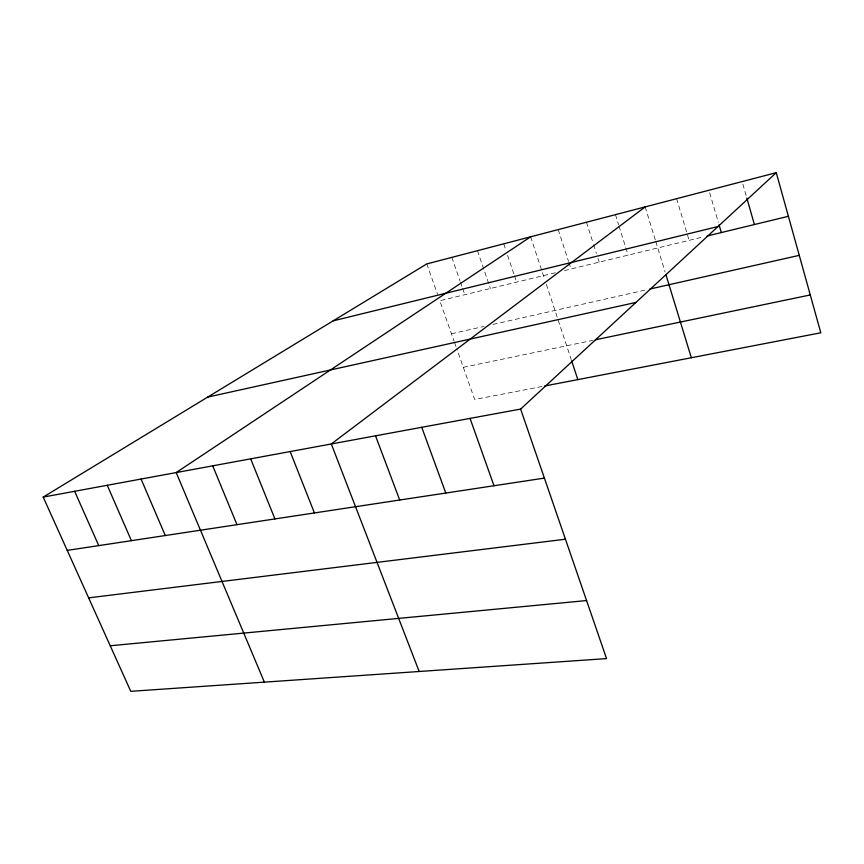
<?xml version="1.0" encoding="UTF-8"?>
<svg xmlns="http://www.w3.org/2000/svg" width="864" height="864" viewBox="0 0 864 864"><rect width="100%" height="100%" fill="white"/><g stroke="black" fill="none" stroke-linecap="round" stroke-linejoin="round"><path stroke-width="0.65" stroke-dasharray="4.32 3.24" d="M555.26 272.776L439.798 300.748L454.097 341.237M564.43 270.562L703.274 236.93M451.462 333.774L484.099 326.408M493.052 324.4L647.136 289.656M463.32 367.34L592.758 340.34M542.009 386.521L474.671 399.492L456.732 348.689M426.794 263.92L437.562 294.397M454.54 342.479L456.289 347.447M451.84 257.375L460.048 281.005M460.48 282.247L462.208 287.226M462.64 288.468L464.81 294.689M477.468 250.69L490.406 288.49M503.734 243.832L505.883 250.214M507.6 255.323L514.037 274.471M514.469 275.756L516.618 282.139M530.636 236.801L544.698 279.364M546.34 284.332L571.212 359.564M558.209 229.608L568.512 261.349M568.922 262.624L570.985 268.974M586.472 222.221L593.222 243.432M593.622 244.674L596.398 253.411M597.985 258.401L599.184 262.138M615.449 214.661L618.613 224.78M619.002 226.044L628.096 255.139M645.181 206.896L655.387 240.257M655.787 241.542L665.118 272.041M676.631 198.688L689.105 240.354M709.679 192.812L718.308 222.296M742.856 184.108L746.453 196.744"/><path stroke-width="1.3" d="M520.625 409.072L606.56 658.606L130.777 691.33L43.2 497.092L520.625 409.072L776.261 172.67L820.8 332.791L544.612 386.014M645.181 206.896L331.312 443.966L419.17 671.49M530.636 236.801L176.202 472.565L264.384 682.139M43.2 497.092L426.794 263.92L776.261 172.67M333.115 320.868L717.995 226.541M707.13 235.991L788.4 216.302M649.706 289.073L799.254 255.355M207.684 397.105L635.947 302.432M595.339 339.8L810.27 294.948M67.23 550.39L544.406 478.105M88.636 597.856L565.445 539.212M110.236 645.764L586.57 600.566M74.639 491.292L98.744 545.616M107.244 485.276L131.414 540.67M141.07 479.045L165.294 535.54M212.706 465.836L236.984 524.675M250.668 458.838L274.946 518.929M290.164 451.559L314.431 512.946M375.538 435.823L399.697 500.029M421.74 427.302L445.802 493.042M470.048 418.392L493.992 485.741M571.622 360.817L577.843 379.609M665.896 274.579L691.34 357.739M719.053 224.867L721.3 232.556M746.82 198.007L754.391 224.543"/></g></svg>
